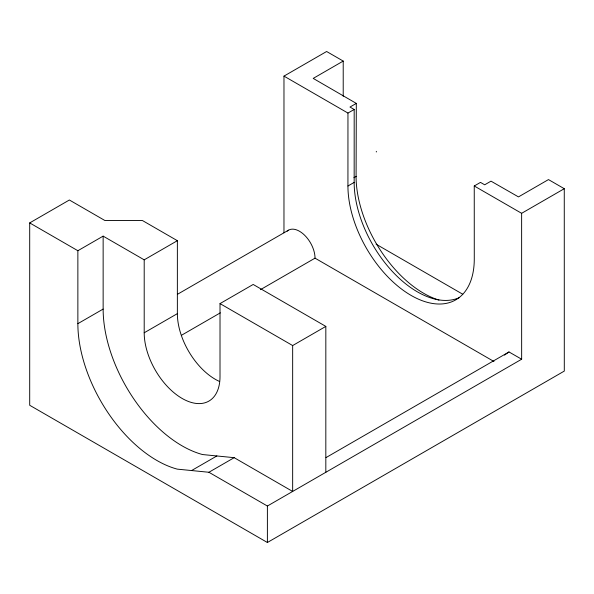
<?xml version="1.0" encoding="UTF-8"?>
<svg xmlns="http://www.w3.org/2000/svg" width="594" height="594" viewBox="0 0 594 594"><rect width="100%" height="100%" fill="white"/><g stroke="black" fill="none" stroke-linecap="round" stroke-linejoin="round"><path stroke-width="0.89" d="M219.394 381.407A53.601 30.947 60 0 1 177.368 313.639L177.368 240.689L142.426 220.523L104.908 220.523L69.379 200L29.7 222.913L29.7 405.271L267.389 542.5L564.3 371.079L564.27 188.699L548.477 179.581L518.473 196.904L491 181.155L484.682 184.801L480.479 182.388L474.25 185.981L474.279 258.947A89.338 51.581 60 0 1 411.107 295.418A89.338 51.581 60 0 1 347.936 186.004L347.958 113.068L354.187 109.467L349.992 107.046L356.311 103.401L313.209 78.401L343.213 61.071L326.626 51.5L283.977 76.114L283.969 232.811M267.389 542.5L267.389 506.029L208.91 472.267L177.272 469.134A111.672 64.479 60 0 1 77.866 323.663L77.866 250.72L29.7 222.913M144.201 259.838L144.201 332.781A53.601 30.947 60 0 0 182.106 398.433A53.601 30.947 60 0 0 220.01 376.551L220.018 303.601L253.178 284.459L325.831 326.403L292.664 345.552L292.656 491.438L234.177 457.677L202.539 454.544A111.672 64.479 60 0 1 103.141 309.08L103.141 236.13L144.201 259.838L177.368 240.689M325.831 326.403L325.824 472.289M343.213 96.31L343.213 61.071M459.622 297.483A89.338 51.581 60 0 1 391.654 270.693A89.338 51.581 60 0 1 354.165 182.403L354.187 109.467M438.973 300.096A95.597 55.19 60 0 1 356.088 178.475L356.311 103.401M376.292 151.982L376.358 151.336M504.492 355.108L508.984 351.952L521.651 359.222L521.629 213.313L474.25 185.981M77.866 250.72L103.141 236.13M77.866 323.663L103.141 309.08M353.92 177.703L356.289 176.336M347.936 186.004L354.165 182.403M177.606 294.216L288.513 230.175M144.201 332.781L177.368 313.639M181.801 335.09L220.322 312.845M260.454 289.672L315.028 258.16L493.963 361.501M521.629 213.313L564.27 188.699M191.58 470.552L216.847 455.962M208.91 472.267L234.177 457.677M326.024 457.588L508.984 351.952M267.389 506.029L521.651 359.222M283.977 76.114L347.958 113.068M376.099 244.193L462.778 294.245M220.018 303.601L292.664 345.552M287.177 231.163A21.963 12.682 60 0 1 304.492 235.098A21.963 12.682 60 0 1 315.028 258.16"/></g></svg>
